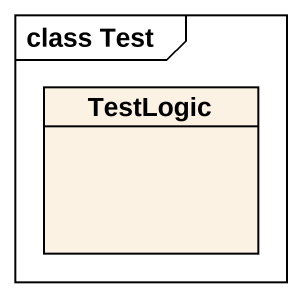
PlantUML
@startuml
mainframe class Test
hide circle
hide empty members
class TestLogic
@enduml
